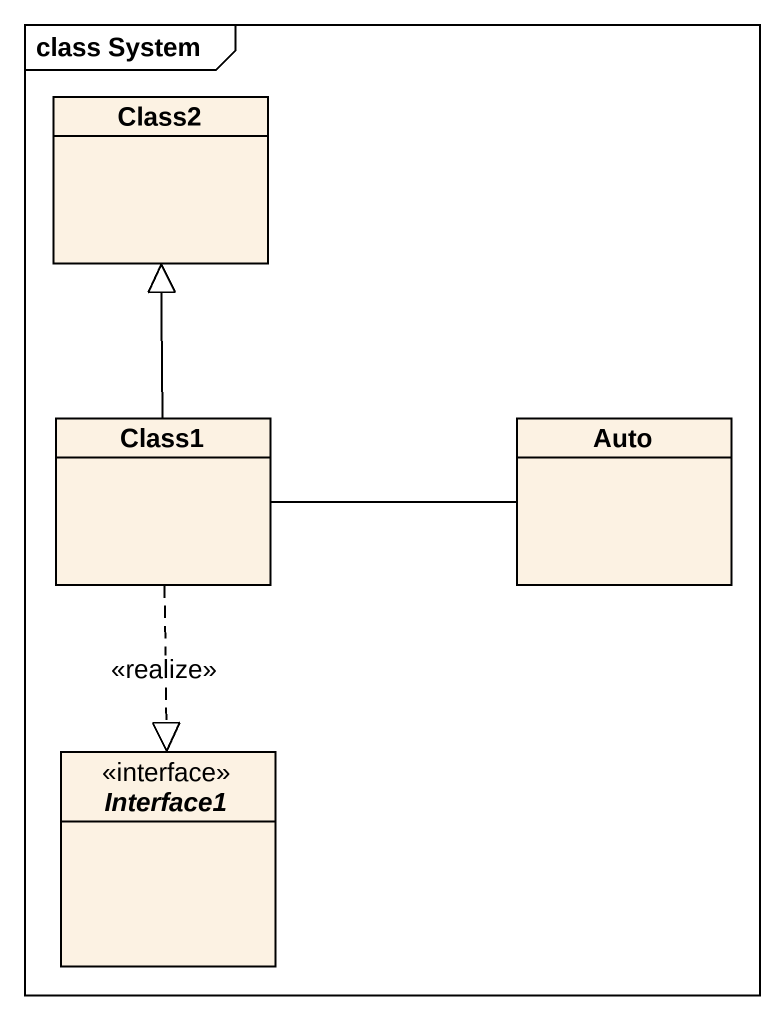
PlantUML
@startuml
mainframe class System
hide circle
hide empty members
class Class2
class Class1
class Auto
interface Interface1 <<interface>>
Class1 -up-|> Class2
Class1 -right- Auto
Class1 ..|> Interface1 : <<realize>>
@enduml
